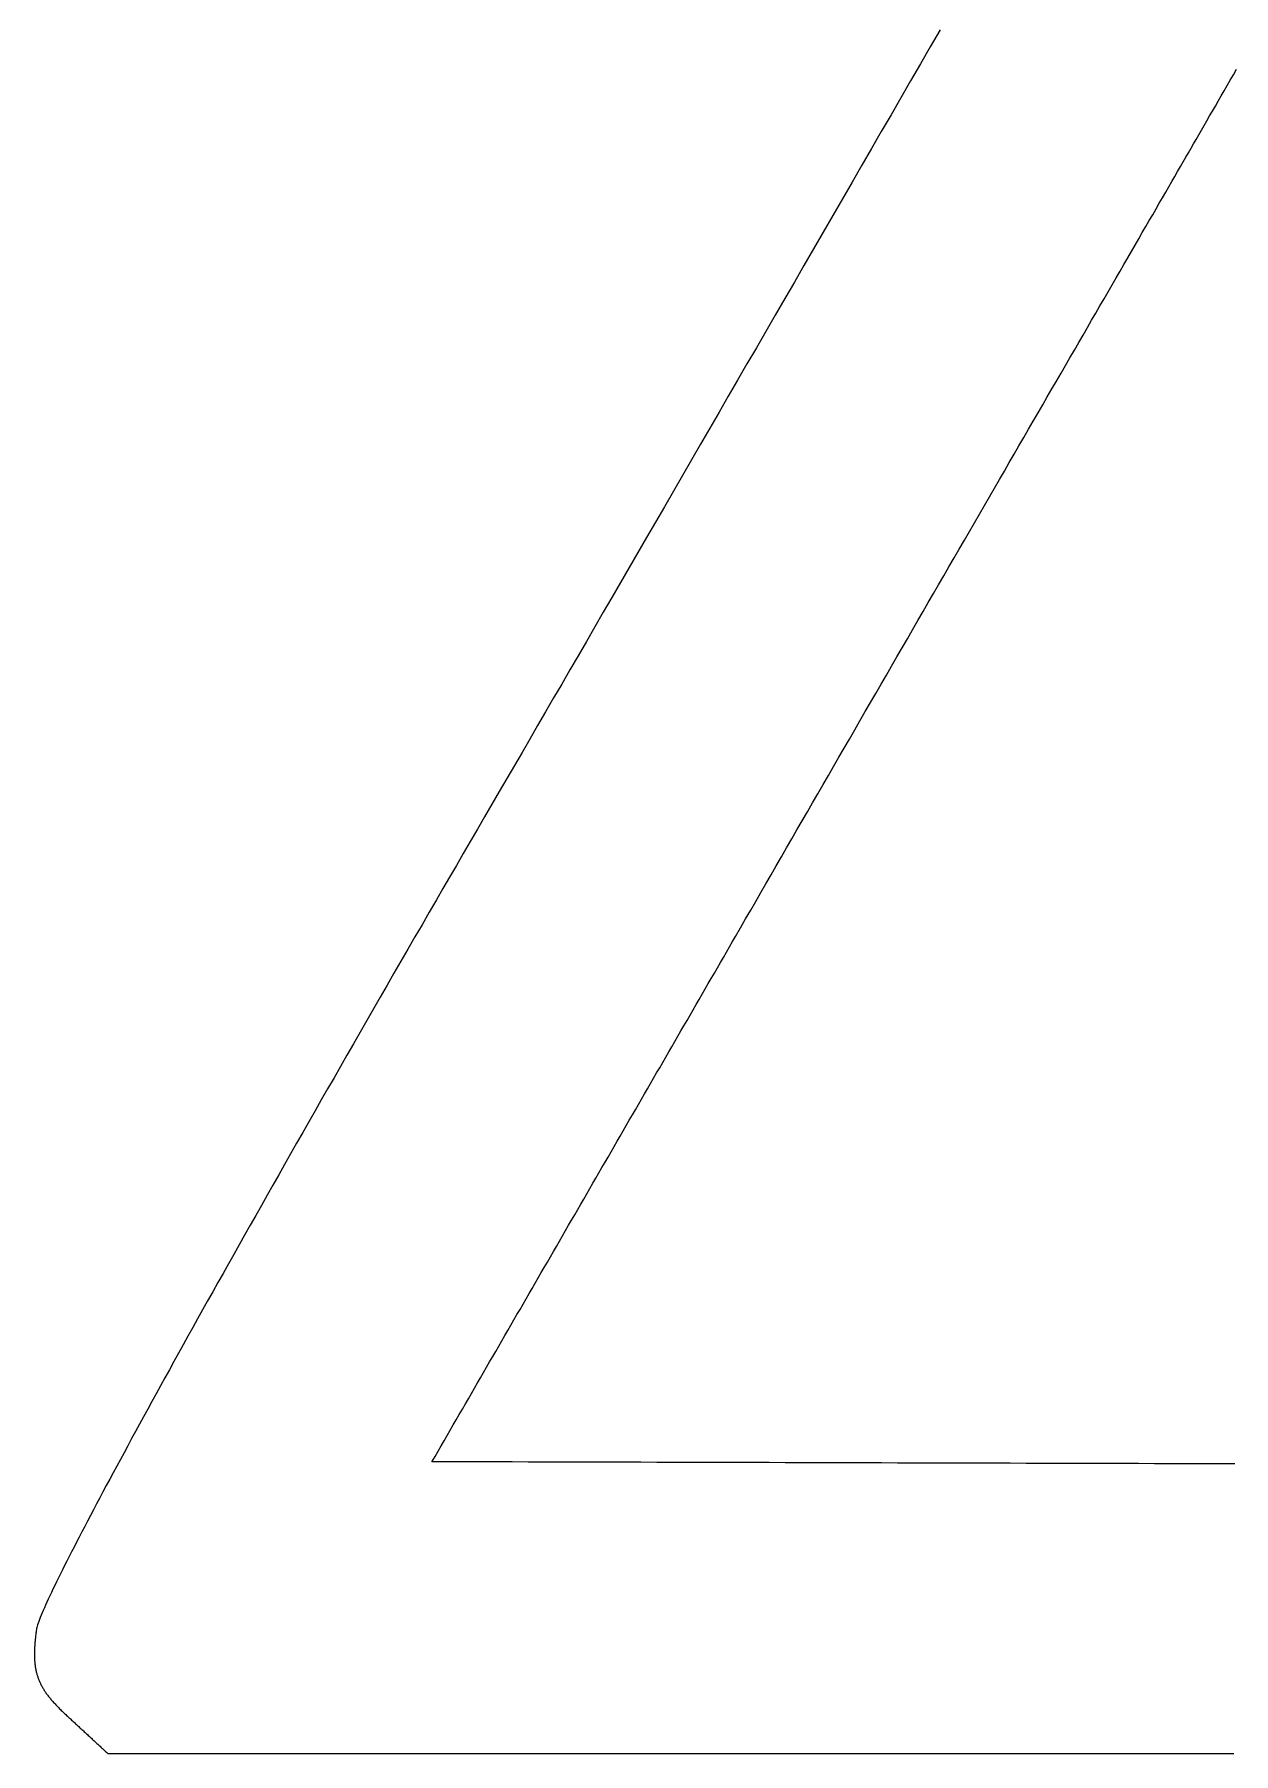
# Model space of a CAD drawing. Header units: metres. Extents: x 402 to 3160, y 518 to 2988.
# Drawn here: x 402 to 1223, y 575 to 1753 of the extents above; entities that cross this region are included whole.
import ezdxf

# ---------------------------------------------------------------- set-up
doc = ezdxf.new("R2010")
doc.units = ezdxf.units.M

msp = doc.modelspace()

# ---------------------------------------------------------------- linework, layer by layer
for points in [[(1022.055456, 1756.086648), (1015.341284, 1744.462097), (1008.630208, 1732.843264), (1001.9235, 1721.232375), (995.222432, 1709.631656), (988.528276, 1698.043333), (981.842304, 1686.469632), (975.165788, 1674.912779), (968.5, 1663.375), (961.846212, 1651.858521), (955.205696, 1640.365568), (948.579724, 1628.898367), (941.969568, 1617.459144), (935.3765, 1606.050125), (928.801792, 1594.673536), (922.246716, 1583.331603), (915.712544, 1572.026552), (909.200548, 1560.760609), (902.712, 1549.536), (896.248172, 1538.354951), (889.810336, 1527.219688), (883.399764, 1516.132437), (877.017728, 1505.095424), (870.6655, 1494.110875), (864.344352, 1483.181016), (858.055556, 1472.308073), (851.800384, 1461.494272), (845.580108, 1450.741839), (839.396, 1440.053), (833.249332, 1429.429981), (827.141376, 1418.875008), (821.073404, 1408.390307), (815.046688, 1397.978104), (809.0625, 1387.640625), (803.122112, 1377.380096), (797.226796, 1367.198743), (791.377824, 1357.098792), (785.576468, 1347.082469), (779.824, 1337.152), (774.121692, 1327.309611), (768.470816, 1317.557528), (762.872644, 1307.897977), (757.328448, 1298.333184), (751.8395, 1288.865375), (746.407072, 1279.496776), (741.032436, 1270.229613), (735.716864, 1261.066112), (730.461628, 1252.008499), (725.268, 1243.059), (720.137252, 1234.219841), (715.070656, 1225.493248), (710.069484, 1216.881447), (705.135008, 1208.386664), (700.2685, 1200.011125), (695.471232, 1191.757056), (690.744476, 1183.626683), (686.089504, 1175.622232), (681.507588, 1167.745929), (677, 1160), (672.067744, 1151.477382), (667.171152, 1143.009856), (662.310488, 1134.597914), (657.486016, 1126.242048), (652.698, 1117.94275), (647.946704, 1109.700512), (643.232392, 1101.515826), (638.555328, 1093.389184), (633.915776, 1085.321078), (629.314, 1077.312), (624.750264, 1069.362442), (620.224832, 1061.472896), (615.737968, 1053.643854), (611.289936, 1045.875808), (606.881, 1038.16925), (602.511424, 1030.524672), (598.181472, 1022.942566), (593.891408, 1015.423424), (589.641496, 1007.967738), (585.432, 1000.576), (581.263184, 993.248702), (577.135312, 985.986336), (573.048648, 978.789394), (569.003456, 971.658368), (565, 964.59375), (561.038544, 957.596032), (557.119352, 950.665706), (553.242688, 943.803264), (549.408816, 937.009198), (545.618, 930.284), (541.870504, 923.628162), (538.166592, 917.042176), (534.506528, 910.526534), (530.890576, 904.081728), (527.319, 897.70825), (523.792064, 891.406592), (520.310032, 885.177246), (516.873168, 879.020704), (513.481736, 872.937458), (510.136, 866.928), (506.836224, 860.992822), (503.582672, 855.132416), (500.375608, 849.347274), (497.215296, 843.637888), (494.102, 838.00475), (491.035984, 832.448352), (488.017512, 826.969186), (485.046848, 821.567744), (482.124256, 816.244518), (479.25, 811), (476.424344, 805.834682), (473.647552, 800.749056), (470.919888, 795.743614), (468.241616, 790.818848), (465.613, 785.97525), (463.034304, 781.213312), (460.505792, 776.533526), (458.027728, 771.936384), (455.600376, 767.422378), (453.224, 762.992), (450.898864, 758.645742), (448.625232, 754.384096), (446.403368, 750.207554), (444.233536, 746.116608), (442.116, 742.11175), (440.051024, 738.193472), (438.038872, 734.362266), (436.079808, 730.618624), (434.174096, 726.963038), (432.322, 723.396), (430.523784, 719.918002), (428.779712, 716.529536), (427.090048, 713.231094), (425.455056, 710.023168), (423.875, 706.90625), (422.350144, 703.880832), (420.880752, 700.947406), (419.467088, 698.106464), (418.109416, 695.358498), (416.808, 692.704), (415.563104, 690.143462), (414.374992, 687.677376), (413.243928, 685.306234), (412.170176, 683.030528), (411.154, 680.85075), (410.195664, 678.767392), (409.295432, 676.780946), (408.453568, 674.891904), (407.670336, 673.100758), (406.946, 671.408), (406.280824, 669.814122), (405.675072, 668.319616), (405.129008, 666.924974), (404.642896, 665.630688), (404.217, 664.43725), (403.851584, 663.345152), (403.546912, 662.354886), (403.303248, 661.466944), (403.120856, 660.681818), (403, 660), (402.88241, 659.135373), (402.76968, 658.281384), (402.66187, 657.437871), (402.55904, 656.604672), (402.46125, 655.781625), (402.36856, 654.968568), (402.28103, 654.165339), (402.19872, 653.371776), (402.12169, 652.587717), (402.05, 651.813), (401.98371, 651.047463), (401.92288, 650.290944), (401.86757, 649.543281), (401.81784, 648.804312), (401.77375, 648.073875), (401.73536, 647.351808), (401.70273, 646.637949), (401.67592, 645.932136), (401.65499, 645.234207), (401.64, 644.544), (401.63101, 643.861353), (401.62808, 643.186104), (401.63127, 642.518091), (401.64064, 641.857152), (401.65625, 641.203125), (401.67816, 640.555848), (401.70643, 639.915159), (401.74112, 639.280896), (401.78229, 638.652897), (401.83, 638.031), (401.88431, 637.415043), (401.94528, 636.804864), (402.01297, 636.200301), (402.08744, 635.601192), (402.16875, 635.007375), (402.25696, 634.418688), (402.35213, 633.834969), (402.45432, 633.256056), (402.56359, 632.681787), (402.68, 632.112), (402.80361, 631.546533), (402.93448, 630.985224), (403.07267, 630.427911), (403.21824, 629.874432), (403.37125, 629.324625), (403.53176, 628.778328), (403.69983, 628.235379), (403.87552, 627.695616), (404.05889, 627.158877), (404.25, 626.625), (404.44891, 626.093823), (404.65568, 625.565184), (404.87037, 625.038921), (405.09304, 624.514872), (405.32375, 623.992875), (405.56256, 623.472768), (405.80953, 622.954389), (406.06472, 622.437576), (406.32819, 621.922167), (406.6, 621.408), (406.88021, 620.894913), (407.16888, 620.382744), (407.46607, 619.871331), (407.77184, 619.360512), (408.08625, 618.850125), (408.40936, 618.340008), (408.74123, 617.829999), (409.08192, 617.319936), (409.43149, 616.809657), (409.79, 616.299), (410.15751, 615.787803), (410.53408, 615.275904), (410.91977, 614.763141), (411.31464, 614.249352), (411.71875, 613.734375), (412.13216, 613.218048), (412.55493, 612.700209), (412.98712, 612.180696), (413.42879, 611.659347), (413.88, 611.136), (414.34081, 610.610493), (414.81128, 610.082664), (415.29147, 609.552351), (415.78144, 609.019392), (416.28125, 608.483625), (416.79096, 607.944888), (417.31063, 607.403019), (417.84032, 606.857856), (418.38009, 606.309237), (418.93, 605.757), (419.49011, 605.200983), (420.06048, 604.641024), (420.64117, 604.076961), (421.23224, 603.508632), (421.83375, 602.935875), (422.44576, 602.358528), (423.06833, 601.776429), (423.70152, 601.189416), (424.34539, 600.597327), (425, 600), (425.54, 599.5), (426.08, 599), (426.62, 598.5), (427.16, 598), (427.7, 597.5), (428.24, 597), (428.78, 596.5), (429.32, 596), (429.86, 595.5), (430.4, 595), (430.94, 594.5), (431.48, 594), (432.02, 593.5), (432.56, 593), (433.1, 592.5), (433.64, 592), (434.18, 591.5), (434.72, 591), (435.26, 590.5), (435.8, 590), (436.34, 589.5), (436.88, 589), (437.42, 588.5), (437.96, 588), (438.5, 587.5), (439.04, 587), (439.58, 586.5), (440.12, 586), (440.66, 585.5), (441.2, 585), (441.74, 584.5), (442.28, 584), (442.82, 583.5), (443.36, 583), (443.9, 582.5), (444.44, 582), (444.98, 581.5), (445.52, 581), (446.06, 580.5), (446.6, 580), (447.14, 579.5), (447.68, 579), (448.22, 578.5), (448.76, 578), (449.3, 577.5), (449.84, 577), (450.38, 576.5), (450.92, 576), (451.46, 575.5), (452, 575), (465.3, 575), (478.6, 575), (491.9, 575), (505.2, 575), (518.5, 575), (531.8, 575), (545.1, 575), (558.4, 575), (571.7, 575), (585, 575), (598.3, 575), (611.6, 575), (624.9, 575), (638.2, 575), (651.5, 575), (664.8, 575), (678.1, 575), (691.4, 575), (704.7, 575), (718, 575), (731.3, 575), (744.6, 575), (757.9, 575), (771.2, 575), (784.5, 575), (797.8, 575), (811.1, 575), (824.4, 575), (837.7, 575), (851, 575), (864.3, 575), (877.6, 575), (890.9, 575), (904.2, 575), (917.5, 575), (930.8, 575), (944.1, 575), (957.4, 575), (970.7, 575), (984, 575), (997.3, 575), (1010.6, 575), (1023.9, 575), (1037.2, 575), (1050.5, 575), (1063.8, 575), (1077.1, 575), (1090.4, 575), (1103.7, 575), (1117, 575), (1130.3, 575), (1143.6, 575), (1156.9, 575), (1170.2, 575), (1183.5, 575), (1196.8, 575), (1210.1, 575), (1223.4, 575)], [(1224, 773.5), (1213, 773.53), (1202, 773.56), (1191, 773.59), (1180, 773.62), (1169, 773.65), (1158, 773.68), (1147, 773.71), (1136, 773.74), (1125, 773.77), (1114, 773.8), (1103, 773.83), (1092, 773.86), (1081, 773.89), (1070, 773.92), (1059, 773.95), (1048, 773.98), (1037, 774.01), (1026, 774.04), (1015, 774.07), (1004, 774.1), (993, 774.13), (982, 774.16), (971, 774.19), (960, 774.22), (949, 774.25), (938, 774.28), (927, 774.31), (916, 774.34), (905, 774.37), (894, 774.4), (883, 774.43), (872, 774.46), (861, 774.49), (850, 774.52), (839, 774.55), (828, 774.58), (817, 774.61), (806, 774.64), (795, 774.67), (784, 774.7), (773, 774.73), (762, 774.76), (751, 774.79), (740, 774.82), (729, 774.85), (718, 774.88), (707, 774.91), (696, 774.94), (685, 774.97), (674, 775), (676.08, 778.6), (678.16, 782.2), (680.24, 785.8), (682.32, 789.4), (684.4, 793), (686.48, 796.6), (688.56, 800.2), (690.64, 803.8), (692.72, 807.4), (694.8, 811), (696.88, 814.6), (698.96, 818.2), (701.04, 821.8), (703.12, 825.4), (705.2, 829), (707.28, 832.6), (709.36, 836.2), (711.44, 839.8), (713.52, 843.4), (715.6, 847), (717.68, 850.6), (719.76, 854.2), (721.84, 857.8), (723.92, 861.4), (726, 865), (728.08, 868.6), (730.16, 872.2), (732.24, 875.8), (734.32, 879.4), (736.4, 883), (738.48, 886.6), (740.56, 890.2), (742.64, 893.8), (744.72, 897.4), (746.8, 901), (748.88, 904.6), (750.96, 908.2), (753.04, 911.8), (755.12, 915.4), (757.2, 919), (759.28, 922.6), (761.36, 926.2), (763.44, 929.8), (765.52, 933.4), (767.6, 937), (769.68, 940.6), (771.76, 944.2), (773.84, 947.8), (775.92, 951.4), (778, 955), (780.08, 958.6), (782.16, 962.2), (784.24, 965.8), (786.32, 969.4), (788.4, 973), (790.48, 976.6), (792.56, 980.2), (794.64, 983.8), (796.72, 987.4), (798.8, 991), (800.88, 994.6), (802.96, 998.2), (805.04, 1001.8), (807.12, 1005.4), (809.2, 1009), (811.28, 1012.6), (813.36, 1016.2), (815.44, 1019.8), (817.52, 1023.4), (819.6, 1027), (821.68, 1030.6), (823.76, 1034.2), (825.84, 1037.8), (827.92, 1041.4), (830, 1045), (832.08, 1048.6), (834.16, 1052.2), (836.24, 1055.8), (838.32, 1059.4), (840.4, 1063), (842.48, 1066.6), (844.56, 1070.2), (846.64, 1073.8), (848.72, 1077.4), (850.8, 1081), (852.88, 1084.6), (854.96, 1088.2), (857.04, 1091.8), (859.12, 1095.4), (861.2, 1099), (863.28, 1102.6), (865.36, 1106.2), (867.44, 1109.8), (869.52, 1113.4), (871.6, 1117), (873.68, 1120.6), (875.76, 1124.2), (877.84, 1127.8), (879.92, 1131.4), (882, 1135), (885.427989, 1140.953311), (888.871512, 1146.932488), (892.329903, 1152.936397), (895.802496, 1158.963904), (899.288625, 1165.013875), (902.787624, 1171.085176), (906.298827, 1177.176673), (909.821568, 1183.287232), (913.355181, 1189.415719), (916.899, 1195.561), (920.452359, 1201.721941), (924.014592, 1207.897408), (927.585033, 1214.086267), (931.163016, 1220.287384), (934.747875, 1226.499625), (938.338944, 1232.721856), (941.935557, 1238.952943), (945.537048, 1245.191752), (949.142751, 1251.437149), (952.752, 1257.688), (956.364129, 1263.943171), (959.978472, 1270.201528), (963.594363, 1276.461937), (967.211136, 1282.723264), (970.828125, 1288.984375), (974.444664, 1295.244136), (978.060087, 1301.501413), (981.673728, 1307.755072), (985.284921, 1314.003979), (988.893, 1320.247), (992.497299, 1326.483001), (996.097152, 1332.710848), (999.691893, 1338.929407), (1003.280856, 1345.137544), (1006.863375, 1351.334125), (1010.438784, 1357.518016), (1014.006417, 1363.688083), (1017.565608, 1369.843192), (1021.115691, 1375.982209), (1024.656, 1382.104), (1028.185869, 1388.207431), (1031.704632, 1394.291368), (1035.211623, 1400.354677), (1038.706176, 1406.396224), (1042.187625, 1412.414875), (1045.655304, 1418.409496), (1049.108547, 1424.378953), (1052.546688, 1430.322112), (1055.969061, 1436.237839), (1059.375, 1442.125), (1062.763839, 1447.982461), (1066.134912, 1453.809088), (1069.487553, 1459.603747), (1072.821096, 1465.365304), (1076.134875, 1471.092625), (1079.428224, 1476.784576), (1082.700477, 1482.440023), (1085.950968, 1488.057832), (1089.179031, 1493.636869), (1092.384, 1499.176), (1095.565209, 1504.674091), (1098.721992, 1510.130008), (1101.853683, 1515.542617), (1104.959616, 1520.910784), (1108.039125, 1526.233375), (1111.091544, 1531.509256), (1114.116207, 1536.737293), (1117.112448, 1541.916352), (1120.079601, 1547.045299), (1123.017, 1552.123), (1125.923979, 1557.148321), (1128.799872, 1562.120128), (1131.644013, 1567.037287), (1134.455736, 1571.898664), (1137.234375, 1576.703125), (1139.979264, 1581.449536), (1142.689737, 1586.136763), (1145.365128, 1590.763672), (1148.004771, 1595.329129), (1150.608, 1599.832), (1153.174149, 1604.271151), (1155.702552, 1608.645448), (1158.192543, 1612.953757), (1160.643456, 1617.194944), (1163.054625, 1621.367875), (1165.425384, 1625.471416), (1167.755067, 1629.504433), (1170.043008, 1633.465792), (1172.288541, 1637.354359), (1174.491, 1641.169), (1176.649719, 1644.908581), (1178.764032, 1648.571968), (1180.833273, 1652.158027), (1182.856776, 1655.665624), (1184.833875, 1659.093625), (1186.763904, 1662.440896), (1188.646197, 1665.706303), (1190.480088, 1668.888712), (1192.264911, 1671.986989), (1194, 1675), (1195.726412, 1677.998348), (1197.485296, 1681.052784), (1199.276124, 1684.162396), (1201.098368, 1687.326272), (1202.9515, 1690.5435), (1204.834992, 1693.813168), (1206.748316, 1697.134364), (1208.690944, 1700.506176), (1210.662348, 1703.927692), (1212.662, 1707.398), (1214.689372, 1710.916188), (1216.743936, 1714.481344), (1218.825164, 1718.092556), (1220.932528, 1721.748912), (1223.0655, 1725.4495), (1225.223552, 1729.193408)]]:
    msp.add_lwpolyline(points)

doc.saveas('drawing.dxf')
